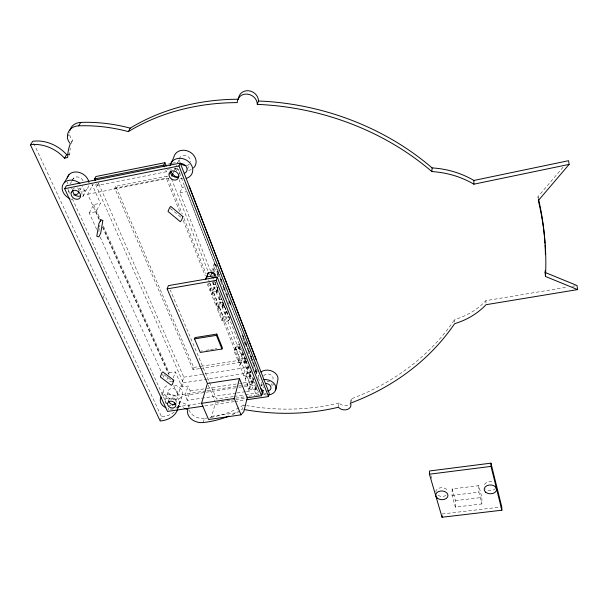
<?xml version="1.0" encoding="UTF-8"?>
<svg xmlns="http://www.w3.org/2000/svg" width="608" height="608" viewBox="0 0 608 608"><rect width="100%" height="100%" fill="white"/><g stroke="black" fill="none" stroke-linecap="round" stroke-linejoin="round"><path stroke-width="0.46" stroke-dasharray="3.04 2.28" d="M168.629 400.938C168.614 395.626 177.612 397.868 176.867 402.473M179.976 174.101L179.687 171.676M455.339 507.118L455.438 500.642L452.17 488.961L478.808 485.678L481.863 497.443L481.939 503.933L455.339 507.118L452.048 495.421L452.17 488.961M454.647 322.035L454.693 319.58A70.581 59.143 2 0 0 485.914 300.648L567.758 287.075M255.892 386.24C253.544 389.561 254.592 394.995 259.19 395.177M255.542 387.06L255.694 388.892L257.838 391.187M350.504 403.157L351.059 398.954A268.25 225.735 21.9 0 0 454.693 319.58M338.436 407.231L339.051 403.02A6.832 5.198 7.9 0 0 350.292 403.765M98.8 231.595L99.423 227.954M99.583 227.042L99.894 225.218M271.647 385.145L272.027 383.435M261.189 386.004L261.79 383.428M249.994 376.299L249.386 374.756L251.134 374.49L251.742 376.033L249.994 376.299L251.089 371.769L247.593 372.309L246.248 374.551L245.153 378.822L249.143 388.824L251.788 389.872L255.276 389.356L256.31 385.054M257.982 377.864L258.605 375.296A9.926 7.585 12.6 0 0 261.546 382.858M256.188 374.08L256.789 371.602L176.426 165.194M256.546 373.608L257.427 369.998L255.71 370.264L255.269 372.066M252.601 382.903L252.001 381.368L253.741 381.11L254.342 382.637L252.601 382.903L253.711 378.389M244.18 385.191L252.571 383.929L253.893 378.526M255.444 372.225L256.105 369.52M255.953 372.088L256.834 368.478L255.117 368.744L255.71 370.264M251.788 389.872L252.837 385.578L255.444 385.183M246.392 391.56L249.204 391.142L251.537 381.71L249.546 376.671L252.221 376.268M252.001 381.368L253.11 376.861M253.756 367.931L254.874 363.432L253.156 363.698L252.556 362.163L254.273 361.897L253.156 366.396M249.143 388.824L250.215 384.53L246.248 374.551M249.204 391.142L247.182 386.08L249.546 376.671M246.096 405.544A202.958 168.674 16.5 0 1 243.42 405.057L242.379 409.222A101.042 76.798 18.3 0 1 240.973 410.096M249.386 374.756L250.291 371.154M250.762 358.788L251.674 355.201L249.949 355.475L250.549 357.025L252.282 356.752L251.37 360.339M81.981 194.423L81.822 191.026L79.124 188.115M246.726 368.022L248.482 367.756L249.09 369.314L247.342 369.58L246.726 368.022L247.646 364.435M247.342 369.58L248.262 365.993M239.21 348.688L241.984 350.375L246.179 361.023L244.659 362.497L247.41 364.146L251.53 374.604L250.017 376.048L246.498 376.58L243.831 375.516L244.933 371.245L240.897 361.084L242.242 358.796L245.769 358.249L244.659 362.497L241.118 363.044L238.427 361.958L234.285 351.591L235.448 347.366L236.801 345.04L240.35 344.47L239.21 348.688L235.638 349.258L234.285 351.591M245.001 357.709L244.066 361.289L244.682 362.862L246.445 362.588L245.822 361.015L246.286 359.229M247.912 352.974L249.075 348.506L247.334 348.779L247.95 350.337L249.683 350.064L248.528 354.54M246.445 362.588L246.909 360.795M244.682 362.862L245.617 359.282M246.096 346.834L247.038 343.269L245.298 343.543L244.826 345.329M243.831 375.516L239.772 365.332L240.897 361.084M245.48 345.253L246.43 341.688L244.682 341.97L244.211 343.748M241.353 354.434L243.124 354.16L243.747 355.748L241.984 356.022L241.353 354.434L242.546 349.98M200.503 368.478L239.734 362.383L240.327 360.156L209.547 282.69M241.984 356.022L243.17 351.568M243.2 340.898L244.393 336.46L242.645 336.741L242.03 335.152L243.778 334.871L242.577 339.302M238.427 361.958L239.56 357.717L235.448 347.366M239.278 349.174L238.648 347.571L240.418 347.29L241.049 348.893L239.278 349.174L240.236 345.625M238.648 347.571L239.613 344.022M235.638 349.258L236.801 345.04M209.828 418.243L211.66 416.328L215.544 402.511M203.194 422.56L204.402 418.388A100.563 76.661 18.3 0 0 207.1 418.03M207.26 283.868L210.056 290.875L212.891 292.045L216.577 291.414L217.884 287.333L214.214 287.964L211.531 294.576L215.984 305.74L218.796 306.896L222.452 306.28L223.714 302.161L220.073 302.776L217.436 309.373L221.806 320.325L224.588 321.465L228.213 320.864L229.436 316.715M224.588 321.465L225.826 317.308L228.532 316.859M229.923 305.36L230.956 301.872L229.178 302.176L228.654 303.916M227.194 310.658L226.67 312.398L227.331 314.07L225.522 314.374L226.571 310.886M229.269 303.696L230.31 300.208L228.524 300.512L229.178 302.176M221.806 320.325L223.06 316.175L218.72 305.246M225.522 314.374L224.861 312.694L225.91 309.214M223.06 301.978L221.996 305.452L222.665 307.139L224.481 306.835L225.006 305.102M226.852 299.03L228.167 294.69L226.374 294.994L225.72 293.314L227.514 293.01L226.457 296.476M222.665 307.139L223.729 303.673M224.261 290.837L225.325 287.379L223.531 287.69L222.87 285.996L224.671 285.684L223.326 290.001M188.693 407.193L189.21 405.528L179.618 401.508A25.825 18.871 17.5 0 1 177.103 408.918M219.762 299.782L219.085 298.072L220.909 297.768L221.586 299.47L219.762 299.782L220.833 296.324M215.984 305.74L217.284 301.621L212.853 290.487M219.085 298.072L220.438 293.763M236.071 393.095L187.272 400.368L190.22 390.959L188.047 386.019L181.982 386.939L175.324 371.944L169.222 372.894L168.636 374.589M221.122 284.362L222.482 280.06L220.681 280.372L220.012 278.662L221.821 278.35L220.453 282.644M199.568 368.623L193.032 369.634L193.739 367.414L115.771 186.314L167.223 176.16L182.263 214.016M187.272 400.368L185.068 395.405L188.047 386.019M216.167 290.685L217.998 290.373L218.675 292.098L216.843 292.41L216.167 290.685L217.261 287.25M216.843 292.41L218.219 288.116M177.756 408.903A25.946 18.894 17.4 0 0 178.288 405.642L179.618 401.508M177.832 408.705L178.889 405.392M179.527 404.145L182.544 394.736M218.211 276.898L219.594 272.62L217.778 272.931L216.942 275.5M205.952 390.936L177.984 395.139L183.829 377.188L98.276 182.78M213.887 284.916L213.195 283.176L215.034 282.857L215.718 284.597L213.887 284.916L214.715 282.348M217.254 276.017L218.918 270.887L217.109 271.206L215.992 274.626M181.982 386.939L183.312 382.835L95.479 184.163M213.195 283.176L214.031 280.607M175.302 401.181L177.81 393.482M210.056 290.875L211.386 286.794L208.612 279.809M168.059 409.762L168.614 408.09M213.324 275.378L214.168 272.825M214.449 271.974L216.691 265.156L214.875 265.476L212.891 271.442M213.476 271.069L215.734 264.267M211.637 271.388L214.198 263.735L216.015 263.416M160.185 420.972L161.584 416.822L32.748 141.307M165.163 400.368L168.332 390.99M173.326 377.88L175.324 371.944M166.896 379.673L168.348 375.432M161.834 394.85L163.59 389.736M210.718 271.404L179.831 192.964L182.142 187.416L179.155 179.778M187.325 169.427L189.392 164.517M254.737 390.404L256.523 388.406M173.257 172.892L174.344 170.407M174.709 169.579L175.431 167.93M177.551 162.99L178.988 159.729M179.687 211.637L166.341 178.136L167.223 176.16M96.687 183.806L97.402 185.417L166.417 171.737L167.512 169.29L170.134 168.773M102.684 298.604L104.477 294.698M193.032 369.634L114.752 188.29L115.771 186.314M96.695 229.398L89.254 212.99L96.011 211.69L100.404 203.3L91.96 184.308M89.254 212.99L93.716 204.6L100.404 203.3M211.531 294.576L214.214 287.964L211.386 286.794M97.402 185.417L98.732 182.962L97.037 183.297M98.982 219.374L87.696 194.264L93.176 184.27M217.436 309.373L220.073 302.776L217.284 301.621M86.784 189.149L82.202 197.44A11.696 9.234 29.8 0 0 82.308 185.949M79.61 190.464L81.472 187.158M70.239 183.928L71.668 181.465M72.147 180.644L73.583 178.182M239.772 365.332L241.118 363.044L242.242 358.796L239.56 357.717M245.153 378.822L246.498 376.58L247.593 372.309L244.933 371.245M68.947 155.428L69.806 154.022A51.574 42.134 30 0 1 70.292 148.086M71.235 142.302L72.519 140.212A10.45 8.451 33.2 0 1 69.563 133.555A15.329 12.418 33 0 1 69.608 132.08M67.389 137.005L69.563 133.555M73.006 189.331L74.412 187.788M170.711 169.944L171.35 169.024M538.11 198.261L537.966 196.741L563.677 166.463M228.213 320.864L229.756 319.306M255.276 389.356L256.774 387.942L252.73 377.674L250.017 376.048M68.218 154.348L69.806 154.022M167.778 164.168L171.486 163.43M172.414 163.24L177.977 162.131M114.752 188.29L166.341 178.136M87.696 194.264L170.149 178.038M182.142 187.416L185.607 186.747M179.831 192.964L186.823 191.611L254.554 365.606L252.738 365.887M221.996 305.452L223.812 305.14L224.481 306.835M224.861 312.694L226.67 312.398M572.402 286.3L576.126 285.684M200.663 351.173L202.472 350.892M206.089 350.314L209.699 349.737M210.604 349.6L214.214 349.022M215.118 348.878L216.927 348.589M193.739 367.414L200.26 366.396M201.195 366.252L240.327 360.156M244.066 361.289L245.822 361.015M250.686 360.24L255.193 359.541M183.829 377.188L204.463 374.004M205.398 373.859L249.485 367.072M169.541 381.672L172.178 381.269M183.312 382.835L251.21 372.461M254.934 371.891L256.789 371.602M190.22 390.959L206.013 388.573M206.94 388.436L238.534 383.671M239.461 383.534L242.25 383.108M243.177 382.972L251.537 381.71M206.887 390.792L243.246 385.328M185.068 395.405L205.466 392.342M206.393 392.206L237.918 387.471M238.845 387.334L243.474 386.635M244.401 386.498L247.182 386.08M237.006 392.958L245.457 391.696M233.328 396.553L216.524 399.046L170.255 289.993M234.262 396.408L244.53 394.888M245.465 394.752L258.537 392.814M176.996 406.851L200.283 403.408M235.684 398.172L247.798 396.378M248.733 396.241L255.254 395.276M256.181 395.139L258.978 394.721M263.636 394.037L266.433 393.619M216.478 402.374L220.202 401.827M221.137 401.69L225.796 400.999M226.731 400.862L230.455 400.315M231.39 400.17L235.114 399.623M236.048 399.486L247.228 397.837M204.904 405.924L233.882 401.66M234.817 401.523L245.1 400.011M211.66 416.328L238.29 412.467M452.048 495.421L478.861 492.146L481.939 503.933M455.438 500.642L481.863 497.443M442.145 513.98L501.76 506.92M250.215 384.53L252.837 385.578M223.06 316.175L225.826 317.308M260.505 384.955L262.474 386.019M178.288 405.642L183.912 407.998M175.864 168.127L179.064 170.514M163.955 374.634L171.98 380.73M170.255 208.4L181.032 217.406M263.203 386.81L263.697 387.699M67.952 189.225L69.928 193.534M72.306 198.702L166.63 403.78M100.221 237.166L160.93 370.986M162.496 374.444L164.456 378.761M96.011 211.69L99.514 219.48M103.01 227.263L169.07 374.346M102.486 227.164L168.644 374.361M173.706 385.616L177.984 395.139M93.716 204.6L100.297 219.268M103.398 226.176L169.222 372.894M208.164 385.191L214.806 400.778M183.198 220.446L205.322 275.986M208.134 283.039L239.734 362.383M165.764 170.08L166.417 171.737M184.011 218.424L206.051 273.881M212.07 275.318L212.762 277.081M171.426 178.737L207.989 271.206M208.339 272.088L209.388 274.725M212.169 281.77L252.571 383.929M214.518 280.6L218.135 289.788L216.577 291.414L219.488 293.216L224.002 304.692L222.452 306.28L225.325 308.051L229.414 318.44M214.882 281.975L248.201 366.586M174.504 167.899L175.172 169.602M214.198 263.735L214.875 265.476M217.109 271.206L217.778 272.931M244.682 341.97L245.298 343.543M430.89 475.524L431.954 479.165M485.914 300.648L485.959 303.088M478.808 485.678L478.861 492.146M445.998 495.436A6.118 4.362 2.9 0 1 437.38 494.866M435.822 492.07A6.118 4.362 2.9 0 1 441.218 487.715A6.118 4.362 2.9 0 1 447.929 491.348M495.71 488.361A6.209 4.431 0.7 0 1 485.594 488.961M484.477 484.599A6.209 4.431 0.7 0 1 492.434 481.962M339.051 403.02A202.958 168.674 16.5 0 1 246.992 405.696M174.336 411.935A25.825 18.871 17.5 0 1 161.584 416.822M204.402 418.388A12.19 8.968 15.2 0 1 189.263 410.362M188.845 407.094A12.19 8.968 15.2 0 1 189.21 405.528M243.42 405.057A100.563 76.661 18.3 0 1 208.886 417.757M351.059 398.954A6.832 5.198 7.9 0 1 351.462 401.478M537.966 196.741A358.5 291.194 21.3 0 1 538.407 198.588M71.349 143.511A51.574 42.134 30 0 1 72.519 140.212M239.552 410.94A101.042 76.798 18.3 0 1 231.298 415.104M174.716 385.145A9.804 7.235 16.9 0 1 181.579 396.758A9.804 7.235 16.9 0 1 166.182 396.431A9.804 7.235 16.9 0 1 168.826 385.024M273.851 384.598A9.926 7.585 12.6 0 1 272.034 385.221M191.284 169.526A11.605 9.789 27.1 0 1 188.685 170.4M88.722 185.843A11.56 9.181 30.2 0 1 80.53 191.619M72.816 189.377A11.56 9.181 30.2 0 1 71.448 188.381M67.914 183.867A11.56 9.181 30.2 0 1 67.306 182.187M162.45 395.892A9.91 7.258 16.7 0 1 176.905 397.336A9.91 7.258 16.7 0 1 175.97 408.204M173.318 408.979A9.91 7.258 16.7 0 1 168.332 408.667M170.833 405.376A4.955 3.625 16.7 0 1 169.146 405.156M166.265 403.537A4.955 3.625 16.7 0 1 167.147 398.225A4.955 3.625 16.7 0 1 174.162 400.322M269.648 381.642A4.963 3.792 12.6 0 1 267.11 381.49M263.659 375.972A4.963 3.792 12.6 0 1 269.701 374.338A4.963 3.792 12.6 0 1 272.992 379.141M266.426 394.972A10.032 7.615 12.5 0 1 263.857 394.554M258.613 391.681A10.032 7.615 12.5 0 1 256.105 386.278M261.448 385.388A5.016 3.808 12.5 0 1 262.382 384.347M189.179 164.274A5.799 4.894 27.1 0 1 186.793 165.46M179.596 161.546A5.799 4.894 27.1 0 1 179.261 159.767M179.345 158.908A5.799 4.894 27.1 0 1 185.873 155.625A5.799 4.894 27.1 0 1 190.418 162.062M182.788 178.858A11.742 9.857 26.7 0 1 180.219 178.562M176.715 170.977A5.875 4.932 26.7 0 1 175.682 167.93M72.534 180.318A5.776 4.59 30.2 0 1 77.208 176.928A5.776 4.59 30.2 0 1 83.06 180.842M72.025 199.439A11.696 9.234 29.8 0 1 70.422 198.884M69.981 193.382A5.844 4.621 29.8 0 1 67.731 189.377M77.664 187.849A5.844 4.621 29.8 0 1 78.82 191.634M168.56 392.897A4.902 3.618 16.9 0 0 176.768 395.078A4.902 3.618 16.9 0 0 173.903 388.702A4.902 3.618 16.9 0 0 168.56 392.897"/><path stroke-width="0.91" d="M170.369 171.038C169.738 175.34 175.575 179.193 178.98 176.107M442.054 517.248L429.423 474.21L429.56 470.972L490.945 463.152L501.76 506.92L501.858 510.203L442.054 517.248L442.1 515.614M432.083 167.907A82.984 70.688 2 0 1 473.875 180.454L568.579 160.694L569.118 164.396L473.89 184.186A83.418 70.878 2.1 0 0 431.87 171.585L432.083 167.907A235.684 189.126 14.1 0 0 258.484 101.004A10.214 9.097 28.2 0 0 248.497 90.752A10.214 9.097 28.2 0 0 238.534 99.226A206.021 167.595 15.7 0 0 130.226 128.144A145.525 114.137 25.2 0 0 80.765 122.413A15.329 12.418 33 0 0 69.852 130.644M100.518 221.578L100.829 219.762L102.881 220.491L100.677 233.229L98.83 236.915L96.786 236.185L98.967 223.41L100.829 219.762M275.713 389.872L277.78 380.418A9.926 7.585 12.6 0 0 272.794 371.458A9.926 7.585 12.6 0 0 260.961 371.982M246.97 399.73L268.47 396.568L269.222 393.209L180.249 163.058L66.363 185.782L64.661 188.7L167.504 411.434L203.034 406.197M247.228 397.837L261.463 395.732L262.268 392.259L217.246 277.134L168.408 285.631L167.154 288.906L207.427 383.458L201.544 403.317L208.605 419.52L241.011 414.846L243.8 411.669L247.228 397.837L239.476 378.586L207.427 383.458M241.011 414.846L234.27 398.476L239.476 378.586M221.973 349.007L222.346 347.73L216.805 334.081L194.955 337.622L194.537 338.892L200.26 352.45L221.973 349.007L216.418 335.35L216.805 334.081M261.463 395.732L216.19 280.41L217.246 277.134M214.86 274.048L213.53 278.099L210.596 276.268L206.872 276.914L205.512 279.49L208.24 272.87L211.941 272.217L214.86 274.048L216.167 277.377M212.633 273.623L213.195 271.92M210.596 276.268L211.941 272.217M173.789 380.22L172.444 384.241L171.365 385.305L160.352 376.975L161.766 372.97L162.838 371.891L173.789 380.22L172.71 381.284M206.872 276.914L208.24 272.87M431.87 171.585A236.854 189.536 14.1 0 0 257.298 104.401L258.484 101.004M268.47 396.568L178.995 165.954L180.249 163.058M171.806 176.206L172.892 173.721M164.449 166.782L163.795 165.125L164.905 162.701L95.897 176.518L94.552 178.957L95.266 180.576M68.218 154.348L66.637 154.675A32.832 25.741 31.9 0 0 32.748 141.307L30.4 144.78A33.007 25.81 31.7 0 1 64.478 158.194L67.663 157.54A51.847 42.256 29.8 0 1 70.376 143.693A10.511 8.474 33 0 1 67.389 137.005A15.413 12.456 32.8 0 1 78.637 125.833A146.262 114.41 25 0 1 128.364 131.602L130.226 128.144M64.311 182.681L69.145 174.496M64.478 158.194L66.637 154.675M78.637 125.833L80.765 122.413M569.118 164.396L538.331 200.541A360.362 291.962 21.2 0 1 545.467 276.465L577.6 289.598L577.053 285.532L545.08 272.445A358.5 291.194 21.3 0 0 545.171 270.712M263.484 390.344L262.048 391.514M176.016 403.925C173.447 405.817 169.26 404.008 168.629 400.938M261.265 394.866C264.161 393.779 263.264 389.736 260.771 388.732M80.568 195.958C77.011 197.577 72.55 194.195 72.74 190.395M94.552 178.957L163.795 165.125M64.661 188.7L178.995 165.954M167.154 288.906L216.19 280.41M577.6 289.598L485.99 304.714A70.938 59.295 2.1 0 1 454.617 323.676A269.663 226.389 21.8 0 1 350.504 403.157A6.863 5.206 7.9 0 1 347.267 409.488A6.863 5.206 7.9 0 1 338.436 407.231A204.007 169.108 16.4 0 1 244.173 409.549M194.537 338.892L216.418 335.35M201.544 403.317L234.27 398.476M429.423 474.21L491.013 466.397L501.858 510.203M184.71 408.333L187.925 409.678A12.251 8.976 15.1 0 0 191.254 419.011A12.251 8.976 15.1 0 0 203.194 422.56A101.042 76.798 18.3 0 0 228.935 416.1M30.4 144.78L160.185 420.972A25.946 18.894 17.4 0 0 177.566 409.534M164.905 162.701L166.212 165.992M189.08 186.071L256.097 359.396M545.08 272.445L545.467 276.465M496.44 485.382L496.523 488.65M490.945 463.152L491.013 466.397M473.875 180.454L473.89 184.186M538.62 199.515A358.5 291.194 21.3 0 1 544.973 243.291M545.072 245.085A358.5 291.194 21.3 0 1 545.399 254M257.298 104.401A10.268 9.128 27.9 0 0 247.243 94.111A10.268 9.128 27.9 0 0 237.234 102.615A207.062 167.983 15.6 0 0 128.364 131.602M193.45 168.036A11.605 9.789 27.1 0 0 189.658 151.878A11.605 9.789 27.1 0 0 173.797 157.335L170.149 165.467A11.742 9.857 26.7 0 1 188.313 161.401A11.742 9.857 26.7 0 1 186.132 178.433M67.199 178A11.56 9.181 30.2 0 1 78.318 172.216A11.56 9.181 30.2 0 1 88.897 182.392M165.923 407.786A9.91 7.258 16.7 0 1 161.333 397.032M174.747 402.884A4.955 3.625 16.7 0 1 172.398 405.141M263.887 379.544A10.032 7.615 12.5 0 1 275.644 386.164A10.032 7.615 12.5 0 1 268.964 394.866M265.392 383.412A5.016 3.808 12.5 0 1 270.887 386.908A5.016 3.808 12.5 0 1 267.505 391.088M186.094 165.551A5.799 4.894 27.1 0 1 181.268 163.886M177.787 177.787A11.742 9.857 26.7 0 1 171.008 171.494M180.128 163.522A5.875 4.932 26.7 0 1 186.686 167.474A5.875 4.932 26.7 0 1 184.201 173.409M69.616 198.527A11.696 9.234 29.8 0 1 63.452 183.715A11.696 9.234 29.8 0 1 79.96 183.456M78.82 191.634A5.844 4.621 29.8 0 1 73.614 194.97M169.077 173.949C168.013 179.269 177.293 183.023 178.729 177.019C179.824 171.676 170.483 167.907 169.077 173.949M167.527 403.393C167.002 407.542 174.352 410.119 175.788 405.81C176.335 401.645 168.94 399.053 167.527 403.393M71.326 192.257C69.441 197.068 77.497 202.221 80.347 197.372C82.262 192.546 74.161 187.37 71.326 192.257M182.962 216.646L181.503 220.316L180.28 221.677L168.006 211.44L169.541 207.799L170.749 206.424L182.962 216.646M437.243 498.104A6.141 4.37 2.9 0 0 447.663 496.858A6.141 4.37 2.9 0 0 440.618 491.006A6.141 4.37 2.9 0 0 437.243 498.104M485.617 492.206A6.224 4.438 0.7 0 0 496.242 490.937A6.224 4.438 0.7 0 0 489.311 485.009A6.224 4.438 0.7 0 0 485.617 492.206"/></g></svg>
